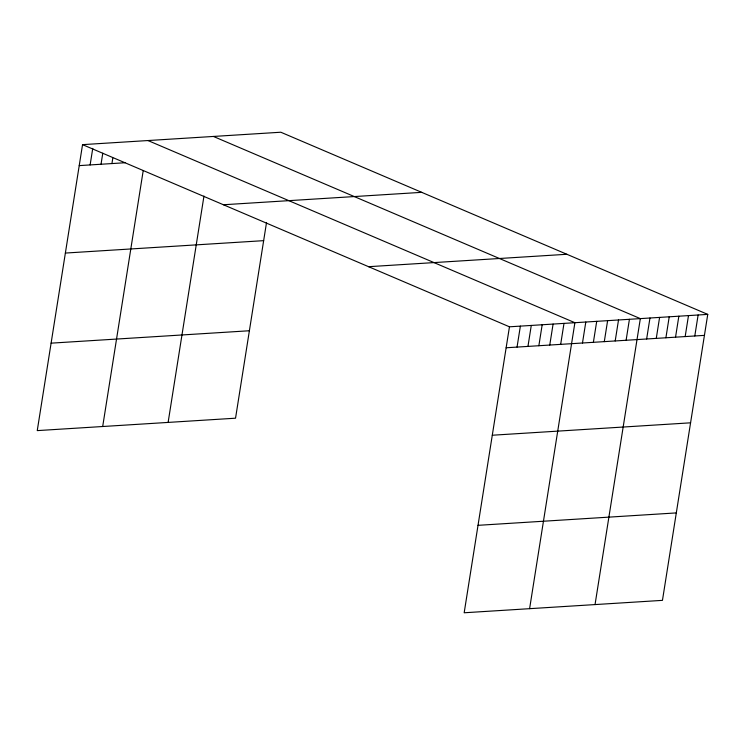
<?xml version="1.0" encoding="UTF-8"?>
<svg xmlns="http://www.w3.org/2000/svg" width="745" height="745" viewBox="0 0 745 745"><rect width="100%" height="100%" fill="white"/><g stroke="black" fill="none" stroke-linecap="round" stroke-linejoin="round"><path stroke-width="1.12" d="M82.546 144.642L509.459 326.804L464.172 612.772L662.454 600.358L707.75 314.39L280.828 132.228L82.546 144.642L37.25 430.61L235.541 418.196L266.533 222.476M90.126 164.934L92.752 148.376M101.031 164.245L102.782 153.209M111.936 163.565L112.812 158.042M102.689 426.512L143.217 170.605M168.119 422.415L203.972 196.037M517.049 347.096L520.373 326.124M527.954 346.416L531.278 325.444M538.859 345.727L542.183 324.755M549.763 345.047L553.088 324.075M560.668 344.367L563.993 323.395M529.602 608.674L574.898 322.706L147.976 140.544M582.478 342.998L585.803 322.026M593.383 342.318L596.708 321.346M604.297 341.638L607.613 320.657M615.202 340.949L618.518 319.978M626.107 340.269L629.423 319.298M595.041 604.577L640.337 318.618L213.415 136.447M646.641 338.984L649.966 318.013M656.271 338.379L659.595 317.407M665.9 337.783L669.224 316.802M675.538 337.178L678.853 316.206M685.167 336.572L688.492 315.601M694.796 335.967L698.121 314.995M79.221 165.614L125.02 162.745M223.425 204.754L421.717 192.34M65.374 253.058L263.656 240.654M368.579 266.691L566.87 254.278M51.098 343.156L249.389 330.752M509.459 326.804L707.75 314.39M506.144 347.775L704.425 335.371M492.287 435.229L690.578 422.815M478.02 525.327L676.311 512.914"/></g></svg>
